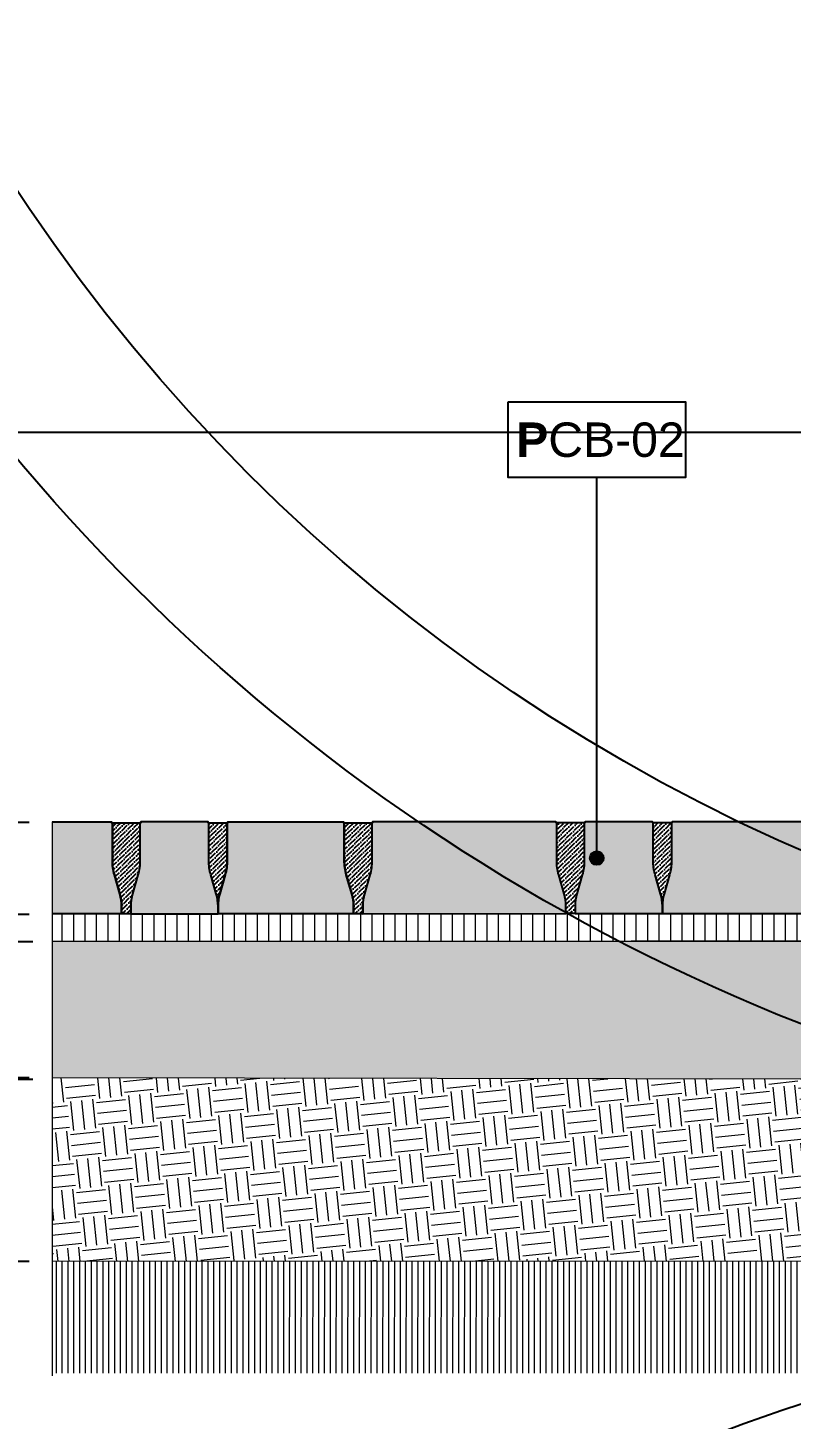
# Model space of a CAD drawing. Header units: metres. Extents: x -325 to 301, y -147 to 149.
# Drawn here: x 22.741 to 23.572, y 82.381 to 83.897 of the extents above; entities that cross this region are included whole.
import ezdxf

# ---------------------------------------------------------------- set-up
doc = ezdxf.new("R2010")
doc.units = ezdxf.units.M
doc.layers.get('Defpoints').update_dxf_attribs({"lineweight": 13})
for name, color, linetype, plot in [('-aux', 50, 'Continuous', False), ('-AUX-TWQ', 1, 'Continuous', False), ('-AUX_MON', 3, 'Continuous', False)]:
    doc.layers.add(name, color=color, linetype=linetype, plot=plot)
doc.layers.add('0-TX-1_25', color=7, linetype='Continuous', true_color=0x3f4f7f)
doc.layers.add('EIT_3 TR sorra', color=7, linetype='Continuous', true_color=0xd8ceb0)
for name, color, linetype, lineweight, true_color in [('03-TR-Paviment_05_Open Joint Precast Pavements', 7, 'Continuous', 5, 0xb3b3b3), ('3-TR sorra granitica', 7, 'Continuous', 0, 0xf2dac9), ('3-TR tot_u', 7, 'Continuous', 5, 0x787878)]:
    doc.layers.add(name, color=color, linetype=linetype, lineweight=lineweight, true_color=true_color)
for name, color, linetype, lineweight in [('1-CM', 7, 'Continuous', 0), ('2-L-secció', 1, 'Continuous', 0), ('3-TR Seleccionat', 44, 'Continuous', 0), ('3-TR Tot-u', 37, 'Continuous', 0)]:
    doc.layers.add(name, color=color, linetype=linetype, lineweight=lineweight)
for name, color, linetype in [('1-L- kodolé', 7, 'Continuous'), ('A-KEYPLAN_HATCH', 7, 'Continuous'), ('A_TEXT_2', 7, 'Continuous')]:
    doc.layers.add(name, color=color, linetype=linetype)
doc.styles.get("Standard").update_dxf_attribs({"font": 'arial.ttf'})
doc.dimstyles.new('ISO-25', dxfattribs={"dimtxt": 0.1, "dimasz": 0.1, "dimexe": 0.1, "dimexo": 0.1, "dimgap": 0.1, "dimtad": 1, "dimdec": 0, "dimlfac": 100, "dimzin": 9, "dimtxsty": 'Standard', "dimblk": 'OBLIQUE', "dimcen": 0.1, "dimadec": 0, "dimazin": 0, "dimtfac": 1, "dimtdec": 0, "dimtmove": 0, "dimatfit": 3, "dimldrblk": 'OBLIQUE', "dimfxl": 1, "dimarcsym": 0})
pattern_1 = [(44.44704254352422, (-5.817257583553065, 12.70800401931793), (0.001874050511207277, 0.006619192748027979), [0.008532812500000072, -0.001706562500000015, 0, -0.001706562500000015])]

# ---------------------------------------------------------------- blocks, each defined once
blk = doc.blocks.new('_Oblique')
at = {"color": 0, "lineweight": -2}
blk.add_line((-0.499999999995058, -0.4999999998130015), (0.500000000028669, 0.500000000163238), dxfattribs=at)
blk = doc.blocks.new('*D1024')
at = {"layer": '0-TX-1_25', "color": 0, "lineweight": -2, "transparency": 16777216}
for p, q in [((22.74289886389953, 83.03143338857203), (22.64352729835787, 83.03143338857203)), ((22.66852729835787, 83.03143338857203), (22.66852729835787, 82.93143338842577)), ((22.74289886360849, 82.93143338842577), (22.64352729835787, 82.93143338842577))]:
    blk.add_line(p, q, dxfattribs=at)
at = {"layer": 'Defpoints', "color": 0, "transparency": 16777216}
for p in [(22.76789886389952, 83.03143338857203), (22.66852729835787, 82.93143338842577), (22.76789886360849, 82.93143338842577)]:
    blk.add_point(p, dxfattribs=at)
at = {"layer": '0-TX-1_25', "color": 0, "lineweight": -2, "transparency": 16777216, "xscale": 0.025, "yscale": 0.025, "zscale": 0.025}
for p, rotation in [((22.66852729835787, 83.03143338857203), 90), ((22.66852729835787, 82.93143338842577), 270)]:
    blk.add_blockref('_Oblique', p, dxfattribs=dict(at, rotation=rotation))
at = {"layer": '0-TX-1_25', "color": 0, "transparency": 16777216, "insert": (22.62565724378763, 82.98143338849889), "char_height": 0.035, "attachment_point": 5, "rotation": 90}
blk.add_mtext('10', dxfattribs=at)
blk = doc.blocks.new('*D1025')
at = {"layer": '0-TX-1_25', "color": 0, "lineweight": -2, "transparency": 16777216}
for p, q in [((22.66852729835776, 82.93143338842577), (22.66852729835776, 82.95643338842578)), ((22.74289886360849, 82.93143338842577), (22.64352729835776, 82.93143338842577)), ((22.66852729835776, 82.93143338842577), (22.66852729835776, 82.90143359110832)), ((22.74289886462416, 82.90143359110832), (22.64352729835776, 82.90143359110832)), ((22.66852729835776, 82.90143359110832), (22.66852729835776, 82.87643359110831))]:
    blk.add_line(p, q, dxfattribs=at)
at = {"layer": 'Defpoints', "color": 0, "transparency": 16777216}
for p in [(22.76789886360849, 82.93143338842577), (22.66852729835776, 82.90143359110832), (22.76789886462415, 82.90143359110832)]:
    blk.add_point(p, dxfattribs=at)
at = {"layer": '0-TX-1_25', "color": 0, "lineweight": -2, "transparency": 16777216, "xscale": 0.025, "yscale": 0.025, "zscale": 0.025}
for p, rotation in [((22.66852729835776, 82.93143338842577), 270), ((22.66852729835776, 82.90143359110832), 90)]:
    blk.add_blockref('_Oblique', p, dxfattribs=dict(at, rotation=rotation))
at = {"layer": '0-TX-1_25', "color": 0, "transparency": 16777216, "insert": (22.62564530654331, 82.91643348976703), "char_height": 0.035, "attachment_point": 5, "rotation": 90}
blk.add_mtext('3', dxfattribs=at)
blk = doc.blocks.new('*D1026')
at = {"layer": '0-TX-1_25', "color": 0, "lineweight": -2, "transparency": 16777216}
for p, q in [((22.74697852057498, 82.90143362896501), (22.64352729835788, 82.90143362896501)), ((22.66852729835788, 82.90143362896501), (22.66852729835788, 82.75143342216177)), ((22.74697852051979, 82.75143342216177), (22.64352729835788, 82.75143342216177))]:
    blk.add_line(p, q, dxfattribs=at)
at = {"layer": 'Defpoints', "color": 0, "transparency": 16777216}
for p in [(22.77197852057498, 82.90143362896501), (22.66852729835788, 82.75143342216177), (22.77197852051978, 82.75143342216177)]:
    blk.add_point(p, dxfattribs=at)
at = {"layer": '0-TX-1_25', "color": 0, "lineweight": -2, "transparency": 16777216, "xscale": 0.025, "yscale": 0.025, "zscale": 0.025}
for p, rotation in [((22.66852729835788, 82.90143362896501), 90), ((22.66852729835788, 82.75143342216177), 270)]:
    blk.add_blockref('_Oblique', p, dxfattribs=dict(at, rotation=rotation))
at = {"layer": '0-TX-1_25', "color": 0, "transparency": 16777216, "insert": (22.62565724378764, 82.82643352556337), "char_height": 0.035, "attachment_point": 5, "rotation": 90}
blk.add_mtext('15', dxfattribs=at)
blk = doc.blocks.new('hatch keyplan 2')
at = {"layer": 'A-KEYPLAN_HATCH'}
blk.add_lwpolyline([(0, 0.005476596624248486), (0.012874798693294, 0.005476596623793739), (0.012874798693294, -2.273736754432321e-13), (0, 0)], close=True, dxfattribs=at)
blk = doc.blocks.new('hatch keyplan')
at = {"layer": 'A-KEYPLAN_HATCH'}
blk.add_blockref('hatch keyplan 2', (1.430579833341536, 0.8521467901477053), dxfattribs=at)
blk = doc.blocks.new('PCB03')
at = {"layer": 'A-KEYPLAN_HATCH'}
blk.add_blockref('hatch keyplan', (-1.42957983326266, -0.8521467901535917), dxfattribs=at)
at = {"layer": 'A_TEXT_2', "insert": (0.0002022692309803231, 0.0039881901570753), "char_height": 0.0025, "attachment_point": 1}
blk.add_mtext_dynamic_manual_height_columns('\\pi0.00139;{\\fArial|b1|i0|c0|p34;P}CB-02', width=0.01456192034901793, gutter_width=0.015, heights=[0], dxfattribs=at)
blk = doc.blocks.new('*D2674')
at = {"layer": '0-TX-1_25', "color": 0, "lineweight": -2, "transparency": 16777216}
for p, q in [((22.74290053422324, 82.75328858411218), (22.64352729835791, 82.75328858411218)), ((22.66852729835791, 82.75328858411218), (22.66852729835791, 82.55334166923453)), ((22.74299112299278, 82.55334166923453), (22.64352729835791, 82.55334166923453))]:
    blk.add_line(p, q, dxfattribs=at)
at = {"layer": 'Defpoints', "color": 0, "transparency": 16777216}
for p in [(22.76790053422324, 82.75328858411218), (22.66852729835791, 82.55334166923453), (22.76799112299278, 82.55334166923453)]:
    blk.add_point(p, dxfattribs=at)
at = {"layer": '0-TX-1_25', "color": 0, "lineweight": -2, "transparency": 16777216, "xscale": 0.025, "yscale": 0.025, "zscale": 0.025}
for p, rotation in [((22.66852729835791, 82.75328858411218), 90), ((22.66852729835791, 82.55334166923453), 270)]:
    blk.add_blockref('_Oblique', p, dxfattribs=dict(at, rotation=rotation))
at = {"layer": '0-TX-1_25', "color": 0, "transparency": 16777216, "insert": (22.62565724378767, 82.65331512667333), "char_height": 0.035, "attachment_point": 5, "rotation": 90}
blk.add_mtext('20', dxfattribs=at)
blk = doc.blocks.new('POINT')
at = {"layer": '0-TX-1_25'}
h = blk.add_hatch(dxfattribs=at)
h.set_pattern_fill('ANGLE', color=256)
h.set_pattern_definition([(0, (-83.74681484067048, -12.72584030761209), (0, 6.985), [5.08, -1.905]), (90, (-83.74681484067048, -12.72584030761209), (-6.985, 4.277078946022131e-16), [5.08, -1.905])])
edge = h.paths.add_edge_path()
edge.add_arc((0, 0), 0.0075, 0, 360)
h = blk.add_hatch(color=256, dxfattribs=at)
h.dxf.hatch_style = 1
edge = h.paths.add_edge_path()
edge.add_arc((0, 0), 0.0075, 0, 360)
blk.add_circle((0, 0), 0.0075, dxfattribs=at)

msp = doc.modelspace()

# ---------------------------------------------------------------- hatches: boundary and pattern name
at = {"layer": '03-TR-Paviment_05_Open Joint Precast Pavements'}
h = msp.add_hatch(color=256, dxfattribs=at)
h.dxf.hatch_style = 1
h.paths.add_polyline_path([(22.83341419104966, 82.99014637488997), (22.83340378611102, 83.03127164846812), (22.83260658053285, 83.03127144303606), (22.83260636882916, 83.03211552114799), (22.76790196925624, 83.0320991506398), (22.767901454558, 82.93209914546209), (22.84346431334491, 82.93211826417007), (22.84346223967036, 82.94031404692817, 0.06992251665375797), (22.84158347741921, 82.9536584632732), (22.83563159121402, 82.9743966906539, -0.06992251949841499)])
h = msp.add_hatch(color=256, dxfattribs=at)
h.dxf.hatch_style = 1
edge = h.paths.add_edge_path()
edge.add_line((22.94842739559931, 82.93214482164224), (22.94842532192547, 82.94034060159754))
edge.add_arc((22.90000776374658, 82.94032835127999), 0.04841755972864095, 0.01449663107597601, 16.01351575746422)
edge.add_line((22.94654655985561, 82.9536850180348), (22.94059467307571, 82.97442324694134))
edge.add_arc((22.99552186319713, 82.99018738816075), 0.05714459172152886, 180.0144962131547, 196.0135153394374, ccw=False)
edge.add_line((22.93837727330458, 82.99017293019926), (22.93836686696901, 83.03129820361161))
edge.add_line((22.93836686696901, 83.03129820361161), (22.93756966232124, 83.03129800190507))
edge.add_line((22.93756966232124, 83.03129800190507), (22.93756944828984, 83.0321420776881))
edge.add_line((22.93756944828984, 83.0321420776881), (22.86427165665881, 83.03212353301254))
edge.add_line((22.86427165665881, 83.03212353301254), (22.86427187022491, 83.03127945583242))
edge.add_line((22.86427187022491, 83.03127945583242), (22.86347466511077, 83.03127925691972))
edge.add_line((22.86347466511077, 83.03127925691972), (22.86348507004995, 82.9901539811787))
edge.add_arc((22.8063404867847, 82.99013952293718), 0.05714458509429633, -15.984522630680374, 0.01449649560169064, ccw=False)
edge.add_line((22.8612756404454, 82.97440317971918), (22.85533424822249, 82.9536619364854))
edge.add_arc((22.90187979233655, 82.94032882237443), 0.04841755475827245, 164.0154770583981, 180.0144961847867)
edge.add_line((22.85346223912794, 82.94031657243526), (22.85346431373263, 82.93212079434285))
edge.add_line((22.85346431373263, 82.93212079434285), (22.94842739559931, 82.93214482164224))
h = msp.add_hatch(color=256, dxfattribs=at)
h.dxf.hatch_style = 1
edge = h.paths.add_edge_path()
edge.add_line((22.94842739559897, 82.93214482303922), (22.94842532192547, 82.94034060159754))
edge.add_arc((22.99684287371059, 82.9403528496468), 0.04841755333429823, 164.0154748223752, 180.014493948764, ccw=False)
edge.add_line((22.95029733148579, 82.95368596518213), (22.95623872324387, 82.97442720515616))
edge.add_arc((22.90130356083414, 82.99016354622258), 0.0571445929125616, 344.0154818588612, 360.0145009851438)
edge.add_line((22.95844815191651, 82.99017800894376), (22.95843774558116, 83.03130328142481))
edge.add_line((22.95843774558116, 83.03130328142481), (22.95923495302279, 83.03130348359771))
edge.add_line((22.95923495302279, 83.03130348359771), (22.95923473899101, 83.03214756077772))
edge.add_line((22.95923473899101, 83.03214756077772), (23.08506060667646, 83.03217939875748))
edge.add_line((23.08506060667646, 83.03217939875748), (23.08506081884605, 83.03133531971434))
edge.add_line((23.08506081884605, 83.03133531971434), (23.08585802488963, 83.03133552607785))
edge.add_line((23.08585802488963, 83.03133552607785), (23.08586843029438, 82.99021025080259))
edge.add_arc((23.14301301733789, 82.99022471254247), 0.05714458887344271, 180.0145000022703, 196.0135191285529)
edge.add_line((23.08808583099656, 82.97446056847627), (23.09403771731186, 82.95372233537863))
edge.add_arc((23.04749892498285, 82.94036566577687), 0.04841755688067414, 0.014501103312795749, 16.013520229701783, ccw=False)
edge.add_line((23.09591648031282, 82.94037791987294), (23.09591855352065, 82.9321821413145))
edge.add_line((23.09591855352065, 82.9321821413145), (22.94842739559897, 82.93214482303922))
h = msp.add_hatch(color=256, dxfattribs=at)
h.dxf.hatch_style = 1
edge = h.paths.add_edge_path()
edge.add_line((23.32722616443615, 82.93224066846227), (23.32722409169398, 82.94043644702082))
edge.add_arc((23.27880653517199, 82.94042419647094), 0.04841755807179939, 0.01449690649094548, 16.01351603287971)
edge.add_line((23.32534532962426, 82.9537808629924), (23.31939344191277, 82.97451909283005))
edge.add_arc((23.37432063345754, 82.9902832359393), 0.05714459361099046, 180.0144976407836, 196.0135167670652, ccw=False)
edge.add_line((23.31717604167589, 82.99026877655348), (23.31716563627175, 83.03139404950043))
edge.add_line((23.31716563627175, 83.03139404950043), (23.31636843115832, 83.03139384779378))
edge.add_line((23.31636843115832, 83.03139384779378), (23.31636821759258, 83.03223792357693))
edge.add_line((23.31636821759258, 83.03223792357693), (23.11679677467079, 83.03218742948728))
edge.add_line((23.11679677467079, 83.03218742948728), (23.1167969882369, 83.03134335230715))
edge.add_line((23.1167969882369, 83.03134335230715), (23.11599978265687, 83.03134315432567))
edge.add_line((23.11599978265687, 83.03134315432567), (23.11601018852727, 82.99021787905052))
edge.add_arc((23.05886559910167, 82.99020341656257), 0.05714459125573003, -15.984518374564516, 0.014500751718571792, ccw=False)
edge.add_line((23.11380075985451, 82.9744670757286), (23.10785936763158, 82.95372583249481))
edge.add_arc((23.15440491008875, 82.94039271861627), 0.04841755310144113, 164.0154767828823, 180.0144959092707)
edge.add_line((23.10598735853691, 82.94038046891035), (23.10598943221029, 82.93218469081769))
edge.add_line((23.10598943221029, 82.93218469081769), (23.32722616443615, 82.93224066846227))
h = msp.add_hatch(color=256, dxfattribs=at)
h.dxf.hatch_style = 1
edge = h.paths.add_edge_path()
edge.add_line((23.43218924622465, 82.93226722686563), (23.43218717394828, 82.94046300495866))
edge.add_arc((23.38376961222334, 82.94045075344913), 0.04841756327498768, 0.01449804056253988, 16.01351716695203)
edge.add_line((23.43030841141253, 82.95380742232712), (23.42435652323539, 82.97454565216462))
edge.add_arc((23.47928370861985, 82.99030979102743), 0.05714458651827638, 180.0144952522195, 196.0135143785029, ccw=False)
edge.add_line((23.42213912393031, 82.99029533402566), (23.42212871806048, 83.03142060697249))
edge.add_line((23.42212871806048, 83.03142060697249), (23.42133151294682, 83.03142040619713))
edge.add_line((23.42133151294682, 83.03142040619713), (23.42133130031239, 83.03226448198053))
edge.add_line((23.42133130031239, 83.03226448198053), (23.34803350775017, 83.03224593683908))
edge.add_line((23.34803350775017, 83.03224593683908), (23.3480337213165, 83.03140185872763))
edge.add_line((23.3480337213165, 83.03140185872763), (23.34723651527057, 83.03140166167734))
edge.add_line((23.34723651527057, 83.03140166167734), (23.34724692160687, 82.99027638547099))
edge.add_arc((23.29010233526141, 82.99026192510634), 0.05714458817505042, -15.98452050269998, 0.014498623581914671, ccw=False)
edge.add_line((23.34503749246819, 82.97452558308026), (23.33909610024527, 82.95378433984651))
edge.add_arc((23.38564164104572, 82.94045122620044), 0.04841755144475176, 164.015476507467, 180.0144956338556)
edge.add_line((23.3372240911505, 82.94043897672768), (23.3372261657552, 82.93224319863526))
edge.add_line((23.3372261657552, 82.93224319863526), (23.43218924622465, 82.93226722686563))
h = msp.add_hatch(color=256, dxfattribs=at)
h.dxf.hatch_style = 1
edge = h.paths.add_edge_path()
edge.add_line((23.59968040305938, 82.93230960455465), (23.59967832892021, 82.94050538311286))
edge.add_arc((23.55126077120623, 82.9404931361091), 0.04841755926288388, 0.01449270978704259, 16.01351183617679)
edge.add_line((23.59779956778169, 82.95384979955034), (23.59184768007022, 82.97458802938799))
edge.add_arc((23.64677487019144, 82.99035217060731), 0.05714459172131751, 180.0144962131263, 196.0135153394093, ccw=False)
edge.add_line((23.5896302802991, 82.99033771264585), (23.5896198744293, 83.0314629855927))
edge.add_line((23.5896198744293, 83.0314629855927), (23.58882266931576, 83.0314627843517))
edge.add_line((23.58882266931576, 83.0314627843517), (23.58882245575002, 83.03230686013485))
edge.add_line((23.58882245575002, 83.03230686013485), (23.44299658915094, 83.03226996506969))
edge.add_line((23.44299658915094, 83.03226996506969), (23.44299680364873, 83.0314258864928))
edge.add_line((23.44299680364873, 83.0314258864928), (23.44219959806846, 83.03142568944263))
edge.add_line((23.44219959806846, 83.03142568944263), (23.44221000393908, 82.99030041323617))
edge.add_arc((23.38506541712717, 82.99028595618486), 0.05714458864066561, -15.984523824931216, 0.01449530135130317, ccw=False)
edge.add_line((23.44000057386911, 82.97454961084522), (23.43405918211195, 82.9538083671459))
edge.add_arc((23.48060472456918, 82.94047525326741), 0.04841755310148012, 164.0154767829655, 180.0144959093548)
edge.add_line((23.4321871730173, 82.94046300356142), (23.43218924622465, 82.93226722686563))
edge.add_line((23.43218924622465, 82.93226722686563), (23.59968040305938, 82.93230960455465))
at = {"layer": '3-TR Seleccionat'}
h = msp.add_hatch(dxfattribs=at)
h.set_pattern_fill('ANSI31', color=256, scale=0.002, angle=225, style=0)
h.set_pattern_definition([(270, (441100.3129433141, -650754.0349999449), (-0.00635, -1.734723475976807e-18), [])])
h.paths.add_polyline_path([(22.77206826826877, 82.55334351644265), (22.77197852104064, 82.43143359104153), (25.27197852010931, 82.43143359057586), (25.26999900015197, 82.53143341127303), (24.21186613519347, 82.53143341127311), (23.96966517294732, 82.55388610460948)])
at = {"layer": '3-TR sorra granitica'}
h = msp.add_hatch(dxfattribs=at)
h.set_pattern_fill('LINE', color=256, scale=0.09999999999999998, angle=54.36802460532453, style=0)
h.set_pattern_definition([(90.01449684407235, (48.10111169288632, 291.0941641193358), (-0.0124999995998879, -3.162720719002675e-06), [])])
h.paths.add_polyline_path([(24.03200822209233, 82.93215787601613), (24.03143074934586, 82.90292743215738), (24.03391520207649, 82.90292826584886), (24.03389504069358, 82.93215778152485)])
h.paths.add_polyline_path([(22.76789886360848, 82.93222118220805), (22.76789886360848, 82.90250343706322), (24.01029596506633, 82.90292034009666), (24.03158650816447, 82.93215789713541)])
at = {"layer": '3-TR Tot-u'}
h = msp.add_hatch(dxfattribs=at)
h.set_pattern_fill('EARTH', color=256, scale=0.005, angle=-84.07414778341365)
h.set_pattern_definition([(275.9258522165863, (-39.78573778722401, 3.166461087123551), (0.03485825126725671, -0.02830242601949161), [0.03175, -0.03175]), (275.9258522165863, (-39.77389516023274, 3.167690304357507), (0.03485825126725671, -0.02830242601949161), [0.03175, -0.03175]), (275.9258522165863, (-39.76205253324148, 3.168919521591462), (0.03485825126725671, -0.02830242601949161), [0.03175, -0.03175]), (5.925852216586344, (-39.75769525183307, 3.16538171833902), (0.02830242601949161, 0.03485825126725671), [0.03174999999999997, -0.03174999999999997]), (5.925852216586344, (-39.75646603459911, 3.153539091347767), (0.02830242601949161, 0.03485825126725671), [0.03174999999999997, -0.03174999999999997]), (5.925852216586344, (-39.75523681736516, 3.1416964643565), (0.02830242601949161, 0.03485825126725671), [0.03174999999999997, -0.03174999999999997])])
h.paths.add_polyline_path([(22.76789886360848, 82.75328858659078), (22.76789886360848, 82.55334162743509), (23.96966517294732, 82.55388610460948), (24.01830432380386, 82.75143342170934)])
at = {"layer": '3-TR tot_u'}
h = msp.add_hatch(dxfattribs=at)
h.set_pattern_fill('AR-CONC', color=256, scale=0.0002499999999999997, angle=92.9928143935928)
h.set_pattern_definition([(142.9928143935928, (-39.78573778722401, 3.166461087123551), (0.00160133854976033, 0.04569209416202706), [0.004762499999999995, -0.05238749999999995]), (87.99281439359284, (-39.78573778722401, 3.166461087123551), (-0.04723904418761809, -0.01129264178091974), [0.003809999999999996, -0.04191014604249996]), (193.4442590935928, (-39.78560434261437, 3.170268749418895), (-0.04563770368725484, 0.03439945236275431), [0.004047502199999993, -0.04452256114999992]), (139.1770143935928, (-39.79842046557315, 3.165798011040323), (0.00695793884922797, 0.0682260934048176), [0.007143749999999992, -0.07858124999999991]), (189.6283720035927, (-39.79784064389631, 3.171483513455613), (-0.06487092434638955, 0.05604051034146583), [0.006071255784999993, -0.06678390203999993]), (84.17696556359282, (-39.79842046557315, 3.165798011040323), (-0.06487092434352237, 0.05604051034498883), [0.005714991767499994, -0.06286493297999993]), (113.9928143935928, (-39.79558133402748, 3.172305119235702), (0.02355245547627941, 0.03918673552424966), [0.004762499999999994, -0.05238749999999994]), (58.99281439359278, (-39.79558133402748, 3.172305119235702), (-0.04679086962607495, 0.01302528763197387), [0.003809999999999996, -0.04190999999999995]), (164.4442593935928, (-39.79361862939163, 3.175570680528622), (-0.02323841438272714, 0.05221202305941412), [0.004047502199999996, -0.04452248439999995]), (130.4928143935928, (-39.78573778722401, 3.166461087123551), (-0.02115024290892982, -0.0003325720948346777), [0, -0.04140199999999996, 0, -0.04254499999999996, 0, -0.04206874999999995]), (100.4928143935928, (-39.78573778722401, 3.166461087123551), (-0.02588315998721204, 0.01537450676871891), [0, -0.02425699999999997, 0, -0.04044949999999996, 0, -0.01603374999999999]), (60.4928143935928, (-39.78499845739121, 3.152319900764255), (-0.0003395878614522781, 0.03392619092123889), [0, -0.01587499999999998, 0, -0.04952999999999995, 0, -0.06572249999999992]), (50.49281439359279, (-39.7846669193496, 3.145978561589686), (-0.008281435526141462, 0.03664990282591291), [0, -0.02063749999999996, 0, -0.03289299999999994, 0, -0.04667249999999992])])
h.paths.add_polyline_path([(24.0325484963903, 82.90292737592887), (24.03330710135914, 82.90187192010333), (24.03140990338149, 82.90187225371788)])
h.paths.add_polyline_path([(22.76789886360848, 82.90210394518414), (22.76789886360848, 82.75328858659077), (23.97588009915981, 82.75149636443807), (24.01830432380386, 82.75143342170934), (24.03800154692472, 82.83143345282251), (24.03104090201423, 82.90292639427027)])
at = {"layer": 'EIT_3 TR sorra'}
h = msp.add_hatch(dxfattribs=at)
h.set_pattern_fill('ANSI36', color=256, scale=0.00107500000000001, angle=-0.5529574564757708, style=0, double=1)
h.set_pattern_definition(pattern_1)
edge = h.paths.add_edge_path()
edge.add_line((22.85346431554937, 82.9321172948986), (22.84346431795585, 82.93211476379524))
edge.add_line((22.84346431795585, 82.93211476379524), (22.84346224288527, 82.94031054281888))
edge.add_arc((22.79504468848418, 82.94029829535012), 0.04841755595011386, 0.0144932610368807, 16.01351238714829)
edge.add_line((22.84158348174698, 82.95365495832502), (22.83563159543191, 82.97439319049134))
edge.add_arc((22.89055878389664, 82.99015733147746), 0.05714459006476816, 180.0144964466227, 196.0135155728417, ccw=False)
edge.add_line((22.83341419566091, 82.99014287328355), (22.83340378890486, 83.03127164893448))
edge.add_line((22.83340378890486, 83.03127164893448), (22.86347466650787, 83.0312792564544))
edge.add_line((22.86347466650787, 83.0312792564544), (22.86348507233262, 82.99015048080325))
edge.add_arc((22.80634048078387, 82.99013602139554), 0.05714459337809836, -15.984521463526278, 0.014497662785174725, ccw=False)
edge.add_line((22.86127564272864, 82.97439967701543), (22.85533425050512, 82.95365843610998))
edge.add_arc((22.90187978964926, 82.9403253226962), 0.04841754978850944, 164.0154762319758, 180.0144953581881)
edge.add_line((22.85346224141023, 82.9403130734568), (22.85346431554937, 82.9321172948986))
edge.add_line((22.85346431554937, 82.9321172948986), (22.84346431795585, 82.93211476379524))
h = msp.add_hatch(dxfattribs=at)
h.set_pattern_fill('ANSI36', color=256, scale=0.00107500000000001, angle=-0.5529574564757708, style=0, double=1)
h.set_pattern_definition(pattern_1)
edge = h.paths.add_edge_path()
edge.add_line((22.94842739788065, 82.93214132638907), (22.94842532327596, 82.94033710448153))
edge.add_arc((22.90000777242092, 82.94032485820476), 0.04841755240376368, 0.01449185153293792, 16.01351097764491)
edge.add_line((22.94654656260356, 82.95368151905647), (22.94059467582258, 82.97441975215398))
edge.add_arc((22.99552186428737, 82.99018389314006), 0.05714459006481445, 180.0144964465657, 196.0135155727839, ccw=False)
edge.add_line((22.9383772760516, 82.9901694349462), (22.93836687022841, 83.03129820454376))
edge.add_line((22.93836687022841, 83.03129820454376), (22.95843774930658, 83.03130328096009))
edge.add_line((22.95843774930658, 83.03130328096009), (22.95844815326677, 82.99017451275904))
edge.add_arc((22.90130356195126, 82.99016005169456), 0.0571445931452784, -15.984519802310615, 0.014499324000212255, ccw=False)
edge.add_line((22.95623872412847, 82.97442370897133), (22.95029733143977, 82.9536824662031))
edge.add_arc((22.99684286584571, 82.94034935514341), 0.04841754458525353, 164.0154773659679, 180.0144964921807)
edge.add_line((22.94842532281018, 82.94033710494706), (22.94842739741509, 82.9321413259233))
h = msp.add_hatch(dxfattribs=at)
h.set_pattern_fill('ANSI36', color=256, scale=0.00107500000000001, angle=-0.5529574564757708, style=0, double=1)
h.set_pattern_definition(pattern_1)
edge = h.paths.add_edge_path()
edge.add_line((23.10591855432553, 82.93218118228724), (23.09591855580032, 82.9321786525806))
edge.add_line((23.09591855580032, 82.9321786525806), (23.09591648166143, 82.94037443020748))
edge.add_arc((23.04749893010906, 82.94036217896017), 0.04841755310235842, 0.01449773330740928, 16.01351685941928)
edge.add_line((23.09403771959204, 82.9537188447821), (23.08808583234504, 82.97445707927646))
edge.add_arc((23.14301301796297, 82.99022121648258), 0.05714458628565978, 180.014493591094, 196.013512717313, ccw=False)
edge.add_line((23.08586843350562, 82.99020676113761), (23.08585802675216, 83.03133552654398))
edge.add_line((23.08585802675216, 83.03133552654398), (23.1159289038895, 83.03134313406379))
edge.add_line((23.1159289038895, 83.03134313406379), (23.1159393101772, 82.99021436912298))
edge.add_arc((23.05879472170855, 82.99019991183846), 0.05714459029745443, -15.984523591548509, 0.014495534762374973, ccw=False)
edge.add_line((23.11372988010733, 82.97446356626634), (23.10778848881563, 82.95372232349848))
edge.add_arc((23.15433402772727, 82.94038920842777), 0.04841755002128667, 164.0154742712665, 180.0144933974795)
edge.add_line((23.10591647925504, 82.94037696084521), (23.10591855432553, 82.93218118228724))
edge.add_line((23.10591855432553, 82.93218118228724), (23.09591855580032, 82.9321786525806))
h = msp.add_hatch(dxfattribs=at)
h.set_pattern_fill('ANSI36', color=256, scale=0.00107500000000001, angle=-0.5529574564757708, style=0, double=1)
h.set_pattern_definition(pattern_1)
edge = h.paths.add_edge_path()
edge.add_line((23.33722616570893, 82.93223970058754), (23.32722616811517, 82.9322371704155))
edge.add_line((23.32722616811517, 82.9322371704155), (23.32722409304485, 82.94043294850779))
edge.add_arc((23.27880654030044, 82.94042070080653), 0.04841755429349971, 0.01449353667030498, 16.01351266278281)
edge.add_line((23.32534533190665, 82.95377736354831), (23.31939344465978, 82.97451559757701))
edge.add_arc((23.37432063004442, 82.99027973643986), 0.05714458651845888, 180.0144952522765, 196.0135143784949, ccw=False)
edge.add_line((23.3171760453547, 82.99026527943803), (23.31716563906561, 83.0313940499668))
edge.add_line((23.31716563906561, 83.0313940499668), (23.34723651713429, 83.03140165748685))
edge.add_line((23.34723651713429, 83.03140165748685), (23.34724692202627, 82.9902728874234))
edge.add_arc((23.29010233236752, 82.99025842659222), 0.05714459148845402, -15.984520035806725, 0.014499090503704792, ccw=False)
edge.add_line((23.34503749288784, 82.97452208410137), (23.33909610113021, 82.95378084226469))
edge.add_arc((23.38564163696063, 82.94044772931584), 0.04841754647488581, 164.0154756810272, 180.0144948072401)
edge.add_line((23.3372240920351, 82.94043548054286), (23.33722616570893, 82.93223970058754))
edge.add_line((23.33722616570893, 82.93223970058754), (23.32722616811517, 82.9322371704155))
h = msp.add_hatch(dxfattribs=at)
h.set_pattern_fill('ANSI36', color=256, scale=0.00107500000000001, angle=-0.5529574564757708, style=0, double=1)
h.set_pattern_definition(pattern_1)
edge = h.paths.add_edge_path()
edge.add_line((23.43218925036935, 82.932263728819), (23.43218717483335, 82.94045950691117))
edge.add_arc((23.38376961996735, 82.94044725612864), 0.04841755641586742, 0.01449718230926151, 16.01351630842098)
edge.add_line((23.43030841276371, 82.9538039224171), (23.42435652644828, 82.97454215598039))
edge.add_arc((23.47928371395611, 82.99030629176302), 0.05714458770954479, 180.0144916964865, 196.0135108227047, ccw=False)
edge.add_line((23.42213912807441, 82.9902918383073), (23.42212872178565, 83.03142060743909))
edge.add_line((23.42212872178565, 83.03142060743909), (23.4421995994666, 83.03142568478638))
edge.add_line((23.4421995994666, 83.03142568478638), (23.44221000482415, 82.99029691518868))
edge.add_arc((23.38506541801238, 82.99028245813737), 0.0571445886405164, -15.984523824958785, 0.01449530135130317, ccw=False)
edge.add_line((23.44000057475418, 82.97454611279774), (23.4340591834621, 82.95380487142685))
edge.add_arc((23.48060472214137, 82.94047175469935), 0.04841755025414827, 164.0154723107432, 180.0144914369559)
edge.add_line((23.43218717343586, 82.94045950877346), (23.43218924897272, 82.93226372742163))

# ---------------------------------------------------------------- linework, layer by layer
at = {"layer": '-aux'}
msp.add_lwpolyline([(12.23447743480324, 83.4566912249669), (142.2344774348032, 83.4566912249669)], dxfattribs=at)
for points in [[(22.85346431554937, 82.9321172948986), (22.84346431795585, 82.93211476379524), (22.84346224288527, 82.94031054281888, 0.06992251114754273), (22.84158348174698, 82.95365495832502), (22.83563159543191, 82.97439319049134, -0.06992251114800961), (22.83341419566091, 82.99014287328355), (22.83340378890486, 83.03127164893448), (22.86347466650787, 83.0312792564544), (22.86348507233262, 82.99015048080325, -0.0699225111484148), (22.86127564272864, 82.97439967701543), (22.85533425050512, 82.95365843610998, 0.06992251114798485), (22.85346224141023, 82.9403130734568), (22.85346431554937, 82.9321172948986), (22.84346431795585, 82.93211476379524)], [(22.94842739741509, 82.9321413259233), (22.94842739788065, 82.93214132638907), (22.94842532327596, 82.94033710448153, 0.06992251114754273), (22.94654656260356, 82.95368151905647), (22.94059467582258, 82.97441975215398, -0.06992251114800961), (22.9383772760516, 82.9901694349462), (22.93836687022841, 83.03129820454376), (22.95843774930658, 83.03130328096009), (22.95844815326677, 82.99017451275904, -0.0699225111484148), (22.95623872412847, 82.97442370897133), (22.95029733143977, 82.9536824662031, 0.06992251114798485), (22.94842532281018, 82.94033710494706), (22.94842739741509, 82.9321413259233), (22.94842739788065, 82.93214132638907)], [(23.10591855432553, 82.93218118228724), (23.09591855580032, 82.9321786525806), (23.09591648166143, 82.94037443020748, 0.06992251114754273), (23.09403771959204, 82.9537188447821), (23.08808583234504, 82.97445707927646, -0.06992251114800961), (23.08586843350562, 82.99020676113761), (23.08585802675216, 83.03133552654398), (23.1159289038895, 83.03134313406379), (23.1159393101772, 82.99021436912298, -0.0699225111484148), (23.11372988010733, 82.97446356626634), (23.10778848881563, 82.95372232349848, 0.06992251114798485), (23.10591647925504, 82.94037696084521), (23.10591855432553, 82.93218118228724), (23.09591855580032, 82.9321786525806)], [(23.33722616570893, 82.93223970058754), (23.32722616811517, 82.9322371704155), (23.32722409304485, 82.94043294850779, 0.06992251114754273), (23.32534533190665, 82.95377736354831), (23.31939344465978, 82.97451559757701, -0.06992251114800961), (23.3171760453547, 82.99026527943803), (23.31716563906561, 83.0313940499668), (23.34723651713429, 83.03140165748685), (23.34724692202627, 82.9902728874234, -0.0699225111484148), (23.34503749288784, 82.97452208410137), (23.33909610113021, 82.95378084226469, 0.06992251114798485), (23.3372240920351, 82.94043548054286), (23.33722616570893, 82.93223970058754), (23.32722616811517, 82.9322371704155)], [(23.43218924897272, 82.93226372742163), (23.43218925036935, 82.932263728819), (23.43218717483335, 82.94045950691117, 0.06992251114754273), (23.43030841276371, 82.9538039224171), (23.42435652644828, 82.97454215598039, -0.06992251114800961), (23.42213912807441, 82.9902918383073), (23.42212872178565, 83.03142060743909), (23.4421995994666, 83.03142568478638), (23.44221000482415, 82.99029691518868, -0.0699225111484148), (23.44000057475418, 82.97454611279774), (23.4340591834621, 82.95380487142685, 0.06992251114798485), (23.43218717343586, 82.94045950877346), (23.43218924897272, 82.93226372742163), (23.43218925036935, 82.932263728819)]]:
    msp.add_lwpolyline(points, format="xyb", dxfattribs=at)
at = {"layer": '-AUX-TWQ'}
for radius in [2.127904835691499, 1.953244446133011]:
    msp.add_circle((24.36238227049473, 84.79272276306195), radius, dxfattribs=at)
at = {"layer": '-AUX_MON'}
msp.add_circle((24.13831759426489, 80.68986749736263), 1.795796165688976, dxfattribs=at)
at = {"layer": '0-TX-1_25'}
msp.add_lwpolyline([(23.36074877736032, 82.99280372567442), (23.36074877736484, 83.40758096500718)], dxfattribs=at)
at = {"layer": '1-CM'}
for p, q in [((22.76789886360848, 82.90211920908285), (23.95982292290424, 82.90211920908285)), ((24.01830432380386, 82.75143342170934), (22.76789886360848, 82.75328858659077)), ((23.96966517294732, 82.55388610460948), (22.76789886360848, 82.55334162743509))]:
    msp.add_line(p, q, dxfattribs=at)
for points in [[(24.02816660195196, 82.90292452269169), (24.03391520207649, 82.90292826584886), (24.03389504069358, 82.93215778152485), (22.76789886360848, 82.93219587614533)], [(22.76789886360848, 82.90210390895663), (24.02816660195196, 82.90292452269169)]]:
    msp.add_lwpolyline(points, dxfattribs=at)
at = {"layer": '1-L- kodolé'}
msp.add_lwpolyline([(22.76789886360848, 83.03209914985405), (22.83260636882916, 83.03211552114799), (22.83260658053285, 83.03127144303606), (22.83340378611102, 83.03127164846812), (22.83341419105021, 82.9901463727271, 0.0699225111482901), (22.83563159128671, 82.97439669040062), (22.84158347899891, 82.95365845776901, -0.06992251114875708), (22.84346223967154, 82.94031404226274), (22.84346431334491, 82.93211826417007), (22.76789886360848, 82.93209914480653)], format="xyb", dxfattribs=at)
for points in [[(22.94842739559931, 82.93214482164224), (22.94842532192547, 82.94034060159754, 0.06992251114875708), (22.94654655985561, 82.9536850180348), (22.94059467307571, 82.97442324694134, -0.0699225111482901), (22.93837727330458, 82.99017293019926), (22.93836686696901, 83.03129820361161), (22.93756966232124, 83.03129800190507), (22.93756944828984, 83.0321420776881), (22.86427165665881, 83.03212353301254), (22.86427187022491, 83.03127945583242), (22.86347466511077, 83.03127925691972), (22.86348507004995, 82.9901539811787, -0.0699225111482901), (22.8612756404454, 82.97440317971918), (22.85533424822249, 82.9536619364854, 0.06992251114875708), (22.85346223912794, 82.94031657243526), (22.85346431373263, 82.93212079434285)], [(22.94842739559897, 82.93214482303922), (22.94842532192547, 82.94034060159754, -0.06992251114875708), (22.95029733148579, 82.95368596518213), (22.95623872324387, 82.97442720515616, 0.0699225111482901), (22.95844815191651, 82.99017800894376), (22.95843774558116, 83.03130328142481), (22.95923495302279, 83.03130348359771), (22.95923473899101, 83.03214756077772), (23.08506060667646, 83.03217939875748), (23.08506081884605, 83.03133531971434), (23.08585802488963, 83.03133552607785), (23.08586843029438, 82.99021025080259, 0.0699225111482901), (23.08808583099656, 82.97446056847627), (23.09403771731186, 82.95372233537863, -0.06992251114875708), (23.09591648031282, 82.94037791987294), (23.09591855352065, 82.9321821413145)], [(23.32722616443615, 82.93224066846227), (23.32722409169398, 82.94043644702082, 0.06992251114875708), (23.32534532962426, 82.9537808629924), (23.31939344191277, 82.97451909283005, -0.0699225111482901), (23.31717604167589, 82.99026877655348), (23.31716563627175, 83.03139404950043), (23.31636843115832, 83.03139384779378), (23.31636821759258, 83.03223792357693), (23.11679677467079, 83.03218742948728), (23.1167969882369, 83.03134335230715), (23.11599978265687, 83.03134315432567), (23.11601018852727, 82.99021787905052, -0.0699225111482901), (23.11380075985451, 82.9744670757286), (23.10785936763158, 82.95372583249481, 0.06992251114875708), (23.10598735853691, 82.94038046891035), (23.10598943221029, 82.93218469081769)], [(23.43218924622465, 82.93226722686563), (23.43218717394828, 82.94046300495866, 0.06992251114875708), (23.43030841141253, 82.95380742232712), (23.42435652323539, 82.97454565216462, -0.0699225111482901), (23.42213912393031, 82.99029533402566), (23.42212871806048, 83.03142060697249), (23.42133151294682, 83.03142040619713), (23.42133130031239, 83.03226448198053), (23.34803350775017, 83.03224593683908), (23.3480337213165, 83.03140185872763), (23.34723651527057, 83.03140166167734), (23.34724692160687, 82.99027638547099, -0.0699225111482901), (23.34503749246819, 82.97452558308026), (23.33909610024527, 82.95378433984651, 0.06992251114875708), (23.3372240911505, 82.94043897672768), (23.3372261657552, 82.93224319863526)], [(23.59968040305938, 82.93230960455465), (23.59967832892021, 82.94050538311286, 0.06992251114875708), (23.59779956778169, 82.95384979955034), (23.59184768007022, 82.97458802938799, -0.0699225111482901), (23.5896302802991, 82.99033771264585), (23.5896198744293, 83.0314629855927), (23.58882266931576, 83.0314627843517), (23.58882245575002, 83.03230686013485), (23.44299658915094, 83.03226996506969), (23.44299680364873, 83.0314258864928), (23.44219959806846, 83.03142568944263), (23.44221000393908, 82.99030041323617, -0.0699225111482901), (23.44000057386911, 82.97454961084522), (23.43405918211195, 82.9538083671459, 0.06992251114875708), (23.4321871730173, 82.94046300356142), (23.43218924622465, 82.93226722686563)]]:
    msp.add_lwpolyline(points, format="xyb", close=True, dxfattribs=at)
at = {"layer": '2-L-secció'}
msp.add_line((22.76790196925624, 83.0320991506398), (22.76789886360848, 82.42870717000656), dxfattribs=at)

# ---------------------------------------------------------------- block references
at = {"layer": '0-TX-1_25', "xscale": 15, "yscale": 15, "zscale": 15}
msp.add_blockref('PCB03', (23.249187785982, 83.40758096509718), dxfattribs=at)
at = {"layer": '0-TX-1_25'}
msp.add_blockref('POINT', (23.36074877736032, 82.99280372567442), dxfattribs=at)

# ---------------------------------------------------------------- dimensions: what is measured, and where the dimension line sits
for base, p1, p2, picture, middle in [((22.66852729835787, 82.93143338842577), (22.76789886389952, 83.031433388572), (22.76789886360848, 82.93143338842575), '*D1024', (22.62565724378763, 82.98143338849889)), ((22.66852729835788, 82.75143342216177), (22.77197852057498, 82.90143362896498), (22.77197852051978, 82.75143342216174), '*D1026', (22.62565724378764, 82.82643352556337)), ((22.66852729835791, 82.55334166923453), (22.76790053422323, 82.75328858411216), (22.76799112299277, 82.5533416692345), '*D2674', (22.62565724378767, 82.65331512667333))]:
    dim = msp.add_linear_dim(base=base, p1=p1, p2=p2, angle=90, dimstyle='ISO-25', override={"dimtxt": 0.035, "dimasz": 0.025, "dimexe": 0.025, "dimexo": 0.025, "dimgap": 0.025, "dimblk1": 'Oblique', "dimblk2": 'Oblique', "dimsah": 1, "dimfxl": 0.1, "dimfxlon": 1, "dimarcsym": 1}, dxfattribs=at)
    dim.commit()
    dim.dimension.update_dxf_attribs({"geometry": picture, "text_midpoint": middle})
dim = msp.add_linear_dim(base=(22.66852729835776, 82.90143359110832), p1=(22.76789886360848, 82.93143338842575), p2=(22.76789886462415, 82.90143359110829), angle=90, dimstyle='ISO-25', override={"dimtxt": 0.035, "dimasz": 0.025, "dimexe": 0.025, "dimexo": 0.025, "dimgap": 0.025, "dimblk1": 'Oblique', "dimblk2": 'Oblique', "dimsah": 1, "dimfxl": 0.1, "dimfxlon": 1, "dimarcsym": 1}, dxfattribs=at)
dim.commit()
dim.dimension.update_dxf_attribs({"geometry": '*D1025', "text_midpoint": (22.66852729835777, 82.91643348976703), "dimtype": 160})

doc.saveas('drawing.dxf')
